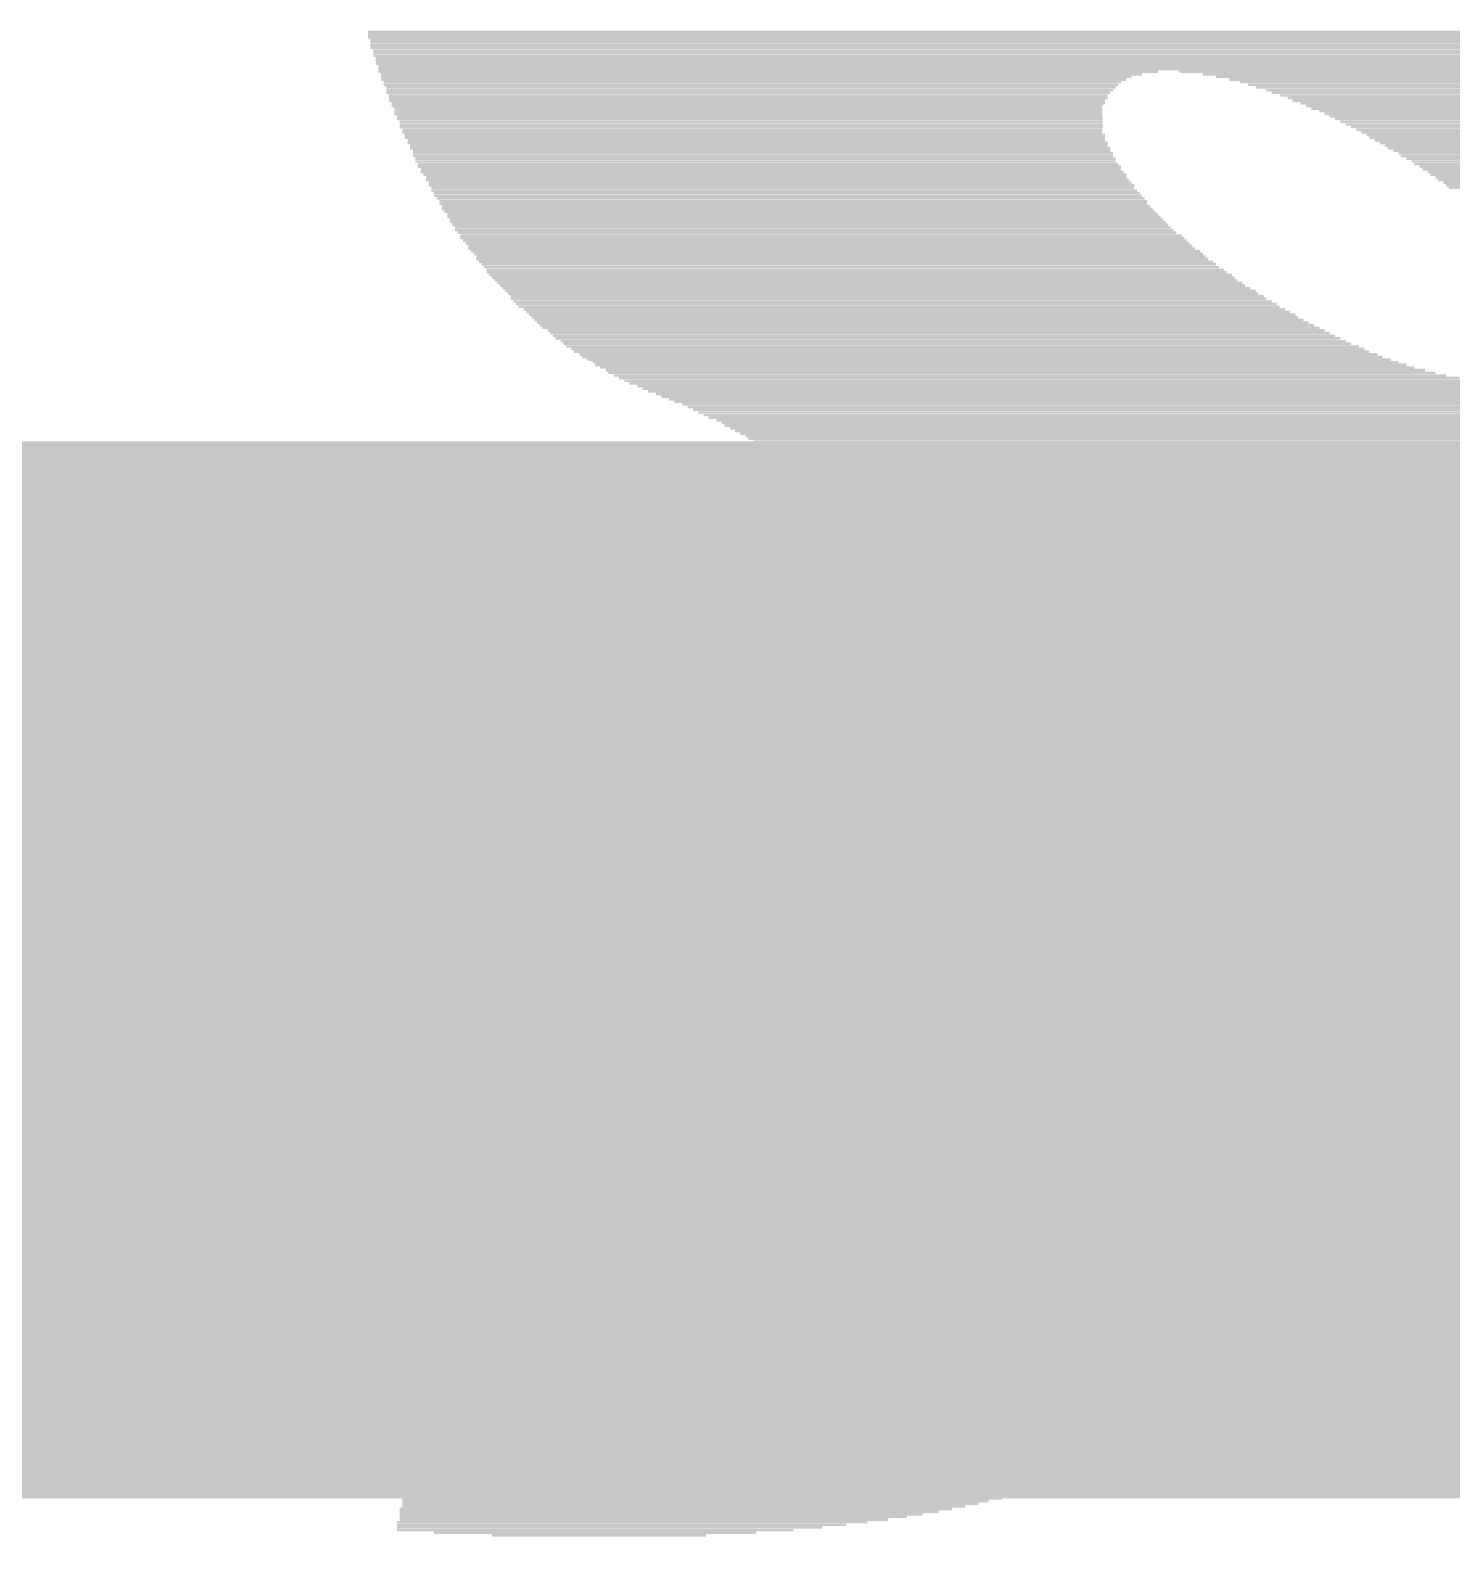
# Model space of a CAD drawing. Extents: x 0 to 86.4, y -0.1 to 54.7.
# Drawn here: x 79.735 to 81.101, y 41.846 to 43.321 of the extents above; entities that cross this region are included whole.
import ezdxf

# ---------------------------------------------------------------- set-up
doc = ezdxf.new("R2010")
doc.units = 0
for name, color, linetype in [('16', 132, 'CONTINUOUS'), ('20', 53, 'CONTINUOUS'), ('21', 40, 'CONTINUOUS')]:
    doc.layers.add(name, color=color, linetype=linetype)

# ---------------------------------------------------------------- blocks, each defined once
blk = doc.blocks.new('RECT')
blk.add_solid([(-0.5, -0.5), (0.5, -0.5), (-0.5, 0.5), (0.5, 0.5)])

msp = doc.modelspace()

# ---------------------------------------------------------------- linework, layer by layer
at = {"layer": '16', "const_width": 1.016}
msp.add_lwpolyline([(22.098, 42.418), (84.582, 42.418)], dxfattribs=at)
at = {"layer": '20', "const_width": 0.127}
msp.add_lwpolyline([(86.36, 41.91, 0.4142), (73.66, 54.61)], format="xyb", dxfattribs=at)

# ---------------------------------------------------------------- block references
at = {"layer": '21'}
for p, xscale, yscale in [((80.7313, 43.3196), 1.3436, 0.0024), ((80.7313, 43.3171), 1.3436, 0.0026), ((80.7313, 43.3145), 1.3436, 0.0024), ((80.7313, 43.312), 1.3386, 0.0026), ((80.7313, 43.3094), 1.3386, 0.0024), ((80.7313, 43.3069), 1.3386, 0.0024), ((80.73, 43.3044), 1.336, 0.0026), ((80.7313, 43.3018), 1.3334, 0.0024), ((80.7313, 43.2993), 1.3334, 0.0026), ((80.7313, 43.2967), 1.3334, 0.0024), ((80.7313, 43.2942), 1.3284, 0.0024), ((80.7313, 43.2917), 1.3284, 0.0026), ((80.7313, 43.2891), 1.3284, 0.0024), ((80.7325, 43.2866), 1.3258, 0.0026), ((80.7325, 43.284), 1.3258, 0.0024), ((80.4442, 43.2815), 0.7492, 0.0024), ((80.4379, 43.279), 0.7314, 0.0026), ((80.4328, 43.2764), 0.7212, 0.0024), ((80.4303, 43.2739), 0.7162, 0.0026), ((80.429, 43.2713), 0.7086, 0.0024), ((81.1161, 43.2815), 0.5536, 0.0024), ((81.1275, 43.279), 0.5308, 0.0026), ((81.1339, 43.2764), 0.5182, 0.0024), ((81.1402, 43.2739), 0.5054, 0.0026), ((81.1453, 43.2713), 0.4952, 0.0024), ((80.4277, 43.2688), 0.706, 0.0024), ((80.4278, 43.2663), 0.701, 0.0026), ((80.4265, 43.2637), 0.6984, 0.0024), ((80.4252, 43.2612), 0.6958, 0.0026), ((80.4252, 43.2586), 0.6908, 0.0024), ((81.1478, 43.2688), 0.485, 0.0024), ((81.1516, 43.2663), 0.4774, 0.0026), ((81.1567, 43.2637), 0.4672, 0.0024), ((81.1593, 43.2612), 0.4622, 0.0026), ((81.1631, 43.2586), 0.4546, 0.0024), ((80.4252, 43.2561), 0.6908, 0.0024), ((80.4239, 43.2536), 0.6882, 0.0026), ((80.4252, 43.251), 0.6858, 0.0024), ((80.4239, 43.2485), 0.6832, 0.0026), ((80.4252, 43.2459), 0.6806, 0.0024), ((80.4252, 43.2434), 0.6806, 0.0024), ((81.1656, 43.2561), 0.4444, 0.0024), ((81.1682, 43.2536), 0.4394, 0.0026), ((81.172, 43.251), 0.4318, 0.0024), ((81.1745, 43.2485), 0.4266, 0.0026), ((81.1771, 43.2459), 0.4216, 0.0024), ((81.1809, 43.2434), 0.414, 0.0024), ((80.4252, 43.2409), 0.6806, 0.0026), ((80.4265, 43.2383), 0.6782, 0.0024), ((80.4265, 43.2358), 0.6782, 0.0026), ((80.4278, 43.2332), 0.6756, 0.0024), ((80.4278, 43.2307), 0.6756, 0.0024), ((80.4278, 43.2282), 0.6756, 0.0026), ((81.1822, 43.2409), 0.4064, 0.0026), ((81.1847, 43.2383), 0.4014, 0.0024), ((81.1872, 43.2358), 0.3962, 0.0026), ((81.1898, 43.2332), 0.3912, 0.0024), ((81.1923, 43.2307), 0.386, 0.0024), ((81.1949, 43.2282), 0.381, 0.0026), ((80.429, 43.2256), 0.673, 0.0024), ((80.429, 43.2231), 0.673, 0.0026), ((80.4315, 43.2205), 0.673, 0.0024), ((80.4315, 43.218), 0.673, 0.0024), ((80.4328, 43.2155), 0.6704, 0.0026), ((80.4341, 43.2129), 0.673, 0.0024), ((81.1974, 43.2256), 0.376, 0.0024), ((81.1999, 43.2231), 0.3708, 0.0026), ((81.2012, 43.2205), 0.3632, 0.0024), ((81.2024, 43.218), 0.3606, 0.0024), ((81.205, 43.2155), 0.3556, 0.0026), ((81.2075, 43.2129), 0.3504, 0.0024), ((80.4354, 43.2104), 0.6706, 0.0026), ((80.4366, 43.2078), 0.673, 0.0024), ((80.4379, 43.2053), 0.6704, 0.0024), ((80.4392, 43.2028), 0.673, 0.0026), ((80.4392, 43.2002), 0.673, 0.0024), ((80.4417, 43.1977), 0.673, 0.0026), ((81.2101, 43.2104), 0.3454, 0.0026), ((81.2113, 43.2078), 0.3428, 0.0024), ((81.2139, 43.2053), 0.3378, 0.0024), ((81.2164, 43.2028), 0.3326, 0.0026), ((81.2177, 43.2002), 0.3302, 0.0024), ((81.2202, 43.1977), 0.325, 0.0026), ((80.4417, 43.1951), 0.673, 0.0024), ((80.4442, 43.1926), 0.673, 0.0024), ((80.4455, 43.1901), 0.6756, 0.0026), ((80.4468, 43.1875), 0.673, 0.0024), ((80.4481, 43.185), 0.6756, 0.0026), ((81.2228, 43.1951), 0.32, 0.0024), ((81.224, 43.1926), 0.3174, 0.0024), ((81.2266, 43.1901), 0.3124, 0.0026), ((81.2266, 43.1875), 0.3074, 0.0024), ((81.2291, 43.185), 0.3022, 0.0026), ((80.4506, 43.1824), 0.6756, 0.0024), ((80.4519, 43.1799), 0.673, 0.0024), ((80.4532, 43.1774), 0.6756, 0.0026), ((80.4557, 43.1748), 0.6756, 0.0024), ((80.457, 43.1723), 0.6782, 0.0026), ((80.4582, 43.1697), 0.6756, 0.0024), ((81.2304, 43.1824), 0.2996, 0.0024), ((81.2329, 43.1799), 0.2946, 0.0024), ((81.2342, 43.1774), 0.292, 0.0026), ((81.2368, 43.1748), 0.287, 0.0024), ((81.238, 43.1723), 0.2844, 0.0026), ((81.2393, 43.1697), 0.282, 0.0024), ((80.4595, 43.1672), 0.6782, 0.0024), ((80.4621, 43.1647), 0.6782, 0.0026), ((80.4633, 43.1621), 0.6806, 0.0024), ((80.4658, 43.1596), 0.6806, 0.0026), ((80.4684, 43.157), 0.6806, 0.0024), ((80.4684, 43.1545), 0.6806, 0.0024), ((80.4709, 43.152), 0.6806, 0.0026), ((80.4722, 43.1494), 0.6832, 0.0024), ((80.4747, 43.1469), 0.6832, 0.0026), ((80.4773, 43.1443), 0.6832, 0.0024), ((80.4786, 43.1418), 0.6858, 0.0024), ((80.4811, 43.1393), 0.6858, 0.0026), ((80.4824, 43.1367), 0.6884, 0.0024), ((80.4849, 43.1342), 0.6882, 0.0026), ((80.4874, 43.1316), 0.6882, 0.0024), ((80.4887, 43.1291), 0.6908, 0.0024), ((80.4912, 43.1266), 0.6908, 0.0026), ((80.4951, 43.124), 0.6934, 0.0024), ((80.4963, 43.1215), 0.6958, 0.0026), ((80.4989, 43.1189), 0.696, 0.0024), ((80.5014, 43.1164), 0.6958, 0.0024), ((80.504, 43.1139), 0.696, 0.0026), ((80.5052, 43.1113), 0.6984, 0.0024), ((80.509, 43.1088), 0.701, 0.0026), ((80.5116, 43.1062), 0.701, 0.0024), ((80.5141, 43.1037), 0.701, 0.0024), ((80.5154, 43.1012), 0.7036, 0.0026), ((80.5192, 43.0986), 0.706, 0.0024), ((80.5217, 43.0961), 0.706, 0.0026), ((80.5243, 43.0935), 0.7062, 0.0024), ((80.5281, 43.091), 0.7086, 0.0024), ((80.5294, 43.0885), 0.7112, 0.0026), ((80.5332, 43.0859), 0.7138, 0.0024), ((80.5357, 43.0834), 0.7136, 0.0026), ((80.5382, 43.0808), 0.7136, 0.0024), ((80.542, 43.0783), 0.7162, 0.0024), ((80.5446, 43.0758), 0.7162, 0.0026), ((80.5484, 43.0732), 0.7188, 0.0024), ((80.5522, 43.0707), 0.7212, 0.0026), ((80.5548, 43.0681), 0.7214, 0.0024), ((80.5585, 43.0656), 0.7238, 0.0024), ((80.5598, 43.0631), 0.7264, 0.0026), ((80.5637, 43.0605), 0.729, 0.0024), ((80.5674, 43.058), 0.7314, 0.0026), ((80.57, 43.0554), 0.7314, 0.0024), ((80.5751, 43.0529), 0.7316, 0.0024), ((80.5789, 43.0504), 0.734, 0.0026), ((80.5827, 43.0478), 0.7366, 0.0024), ((80.5853, 43.0453), 0.7366, 0.0026), ((80.589, 43.0427), 0.739, 0.0024), ((80.5928, 43.0402), 0.7416, 0.0024), ((80.5967, 43.0377), 0.7442, 0.0026), ((80.6005, 43.0351), 0.7468, 0.0024), ((80.6056, 43.0326), 0.7468, 0.0026), ((80.6093, 43.03), 0.7492, 0.0024), ((80.6132, 43.0275), 0.7518, 0.0024), ((80.617, 43.025), 0.7544, 0.0026), ((80.6221, 43.0224), 0.7544, 0.0024), ((80.6259, 43.0199), 0.757, 0.0026), ((80.631, 43.0173), 0.762, 0.0024), ((80.6361, 43.0148), 0.762, 0.0024), ((80.6398, 43.0123), 0.7644, 0.0026), ((80.6462, 43.0097), 0.767, 0.0024), ((80.65, 43.0072), 0.7696, 0.0026), ((80.6564, 43.0046), 0.7722, 0.0024), ((80.6627, 43.0021), 0.7746, 0.0024), ((80.6678, 42.9996), 0.7798, 0.0026), ((80.6741, 42.997), 0.7822, 0.0024), ((80.6818, 42.9945), 0.7874, 0.0026), ((80.6881, 42.9919), 0.795, 0.0024), ((80.6957, 42.9894), 0.8, 0.0024), ((80.7046, 42.9869), 0.8076, 0.0026), ((80.7148, 42.9843), 0.8178, 0.0024), ((81.5784, 42.9818), 2.535, 0.0026), ((81.5835, 42.9792), 2.5298, 0.0024), ((81.5872, 42.9767), 2.5272, 0.0024), ((81.5911, 42.9742), 2.5248, 0.0026), ((81.5961, 42.9716), 2.5196, 0.0024), ((81.6, 42.9691), 2.5172, 0.0026), ((81.605, 42.9665), 2.512, 0.0024), ((81.6088, 42.964), 2.5094, 0.0024), ((81.6139, 42.9615), 2.5044, 0.0026), ((81.6177, 42.9589), 2.5018, 0.0024), ((81.6216, 42.9564), 2.4994, 0.0026), ((81.6241, 42.9538), 2.4942, 0.0024), ((81.6279, 42.9513), 2.4916, 0.0024), ((81.0678, 42.9488), 1.3614, 0.0026), ((81.0539, 42.9462), 1.3182, 0.0024), ((81.045, 42.9437), 1.2904, 0.0026), ((81.0386, 42.9411), 1.2724, 0.0024), ((81.0336, 42.9386), 1.2522, 0.0024), ((81.031, 42.9361), 1.237, 0.0026), ((81.0285, 42.9335), 1.2218, 0.0024), ((81.0259, 42.931), 1.2064, 0.0026), ((81.0234, 42.9284), 1.1964, 0.0024), ((81.0208, 42.9259), 1.181, 0.0024), ((81.0208, 42.9234), 1.1708, 0.0026), ((81.0183, 42.9208), 1.1608, 0.0024), ((81.017, 42.9183), 1.148, 0.0026), ((81.0158, 42.9157), 1.1404, 0.0024), ((81.0157, 42.9132), 1.1302, 0.0024), ((81.0145, 42.9107), 1.1226, 0.0026), ((81.0132, 42.9081), 1.115, 0.0024), ((81.0132, 42.9056), 1.1048, 0.0026), ((81.0119, 42.903), 1.0972, 0.0024), ((81.012, 42.9005), 1.0922, 0.0024), ((81.0107, 42.898), 1.0846, 0.0026), ((81.0107, 42.8954), 1.0794, 0.0024), ((81.0119, 42.8929), 1.0718, 0.0026), ((81.012, 42.8903), 1.0668, 0.0024), ((81.0119, 42.8878), 1.0616, 0.0024), ((81.012, 42.8853), 1.0566, 0.0026), ((81.0107, 42.8827), 1.054, 0.0024), ((81.0107, 42.8802), 1.049, 0.0026), ((81.0119, 42.8776), 1.0464, 0.0024), ((81.012, 42.8751), 1.0414, 0.0024), ((81.0119, 42.8726), 1.0362, 0.0026), ((81.0132, 42.87), 1.0336, 0.0024), ((81.0132, 42.8675), 1.0336, 0.0026), ((81.0132, 42.8649), 1.0286, 0.0024), ((81.0145, 42.8624), 1.0262, 0.0024), ((81.0145, 42.8599), 1.0262, 0.0026), ((81.0158, 42.8573), 1.0236, 0.0024), ((81.0158, 42.8548), 1.0236, 0.0026), ((81.017, 42.8522), 1.021, 0.0024), ((81.017, 42.8497), 1.021, 0.0024), ((81.0183, 42.8472), 1.0184, 0.0026), ((81.0196, 42.8446), 1.021, 0.0024), ((81.0208, 42.8421), 1.0184, 0.0026), ((81.0208, 42.8395), 1.0184, 0.0024), ((81.0221, 42.837), 1.021, 0.0024), ((81.0246, 42.8345), 1.021, 0.0026), ((81.0246, 42.8319), 1.021, 0.0024), ((81.0259, 42.8294), 1.0236, 0.0026), ((81.0272, 42.8268), 1.0262, 0.0024), ((81.0297, 42.8243), 1.026, 0.0024), ((81.031, 42.8218), 1.0286, 0.0026), ((81.0323, 42.8192), 1.0312, 0.0024), ((81.0336, 42.8167), 1.0338, 0.0026), ((81.0361, 42.8141), 1.0388, 0.0024), ((81.0374, 42.8116), 1.0414, 0.0024), ((81.0399, 42.8091), 1.0464, 0.0026), ((81.0412, 42.8065), 1.049, 0.0024), ((81.0437, 42.804), 1.054, 0.0026), ((81.0463, 42.8014), 1.0592, 0.0024), ((81.05, 42.7964), 1.0718, 0.0026), ((81.0538, 42.7938), 1.0794, 0.0024), ((81.0564, 42.7913), 1.0846, 0.0026), ((81.0602, 42.7887), 1.0922, 0.0024), ((81.064, 42.7862), 1.0998, 0.0024), ((81.0488, 42.7989), 1.0642, 0.0024), ((81.0806, 42.776), 1.143, 0.0024), ((81.0869, 42.7735), 1.1556, 0.0024), ((81.0933, 42.771), 1.1684, 0.0026), ((81.0666, 42.7837), 1.11, 0.0026), ((81.0716, 42.7811), 1.12, 0.0024), ((81.0767, 42.7786), 1.1302, 0.0026), ((80.8037, 42.7583), 0.6046, 0.0026), ((80.8011, 42.7557), 0.5994, 0.0024), ((80.8113, 42.7633), 0.6146, 0.0024), ((80.8088, 42.7608), 0.6096, 0.0024), ((80.8227, 42.7684), 0.6324, 0.0024), ((80.8176, 42.7659), 0.6222, 0.0026), ((80.7834, 42.743), 0.5842, 0.0024), ((80.7808, 42.7405), 0.579, 0.0026), ((80.7859, 42.7456), 0.5842, 0.0026), ((80.7923, 42.7506), 0.5918, 0.0024), ((80.7897, 42.7481), 0.5866, 0.0024), ((80.7961, 42.7532), 0.5944, 0.0026), ((80.7643, 42.7278), 0.5664, 0.0026), ((80.7681, 42.7303), 0.5688, 0.0024), ((80.7732, 42.7354), 0.574, 0.0024), ((80.7719, 42.7329), 0.5714, 0.0026), ((80.777, 42.7379), 0.5766, 0.0024), ((80.7478, 42.7125), 0.5588, 0.0024), ((80.7504, 42.7151), 0.5588, 0.0026), ((80.7529, 42.7176), 0.5588, 0.0024), ((80.7579, 42.7227), 0.5638, 0.0024), ((80.7567, 42.7202), 0.5614, 0.0026), ((80.7618, 42.7252), 0.5664, 0.0024), ((80.73, 42.6973), 0.5536, 0.0024), ((80.7325, 42.6998), 0.5536, 0.0024), ((80.7351, 42.7024), 0.5536, 0.0026), ((80.7376, 42.7049), 0.5536, 0.0024), ((80.7414, 42.7075), 0.5562, 0.0026), ((80.744, 42.71), 0.5562, 0.0024), ((80.7122, 42.6821), 0.5486, 0.0026), ((80.7161, 42.6846), 0.5512, 0.0024), ((80.7186, 42.6871), 0.5512, 0.0024), ((80.7211, 42.6897), 0.551, 0.0026), ((80.7237, 42.6922), 0.5512, 0.0024), ((80.7262, 42.6948), 0.5512, 0.0026), ((80.6944, 42.6668), 0.5536, 0.0024), ((80.6983, 42.6694), 0.5512, 0.0026), ((80.7008, 42.6719), 0.5512, 0.0024), ((80.7034, 42.6744), 0.5512, 0.0024), ((80.7059, 42.677), 0.5512, 0.0026), ((80.7084, 42.6795), 0.551, 0.0024), ((80.6805, 42.6541), 0.5562, 0.0024), ((80.683, 42.6567), 0.5562, 0.0026), ((80.6868, 42.6592), 0.5536, 0.0024), ((80.6894, 42.6617), 0.5538, 0.0024), ((80.6919, 42.6643), 0.5536, 0.0026), ((80.664, 42.6389), 0.5588, 0.0026), ((80.6665, 42.6414), 0.5588, 0.0024), ((80.6703, 42.644), 0.5562, 0.0026), ((80.6729, 42.6465), 0.5562, 0.0024), ((80.6754, 42.649), 0.5562, 0.0024), ((80.6779, 42.6516), 0.5562, 0.0026), ((80.6488, 42.6236), 0.5588, 0.0024), ((80.6513, 42.6262), 0.5588, 0.0026), ((80.6538, 42.6287), 0.5588, 0.0024), ((80.6564, 42.6313), 0.5588, 0.0026), ((80.6589, 42.6338), 0.5588, 0.0024), ((80.6615, 42.6363), 0.5588, 0.0024), ((80.6348, 42.6084), 0.5614, 0.0024), ((80.6373, 42.6109), 0.5612, 0.0024), ((80.6386, 42.6135), 0.5588, 0.0026), ((80.6411, 42.616), 0.5588, 0.0024), ((80.6437, 42.6186), 0.5588, 0.0026), ((80.6462, 42.6211), 0.5588, 0.0024), ((80.6208, 42.5932), 0.5638, 0.0026), ((80.6221, 42.5957), 0.5614, 0.0024), ((80.6246, 42.5982), 0.5612, 0.0024), ((80.6271, 42.6008), 0.5612, 0.0026), ((80.6297, 42.6033), 0.5614, 0.0024), ((80.6322, 42.6059), 0.5612, 0.0026), ((80.6094, 42.5805), 0.5664, 0.0026), ((80.6106, 42.583), 0.5638, 0.0024), ((80.6132, 42.5855), 0.5638, 0.0024), ((80.6157, 42.5881), 0.5638, 0.0026), ((80.6182, 42.5906), 0.5638, 0.0024), ((80.5967, 42.5652), 0.5664, 0.0024), ((80.5992, 42.5678), 0.5664, 0.0026), ((80.6018, 42.5728), 0.5664, 0.0024), ((80.6018, 42.5703), 0.5664, 0.0024), ((80.6043, 42.5754), 0.5664, 0.0026), ((80.6068, 42.5779), 0.5664, 0.0024), ((80.5852, 42.55), 0.5688, 0.0026), ((80.5878, 42.5551), 0.569, 0.0026), ((80.5878, 42.5525), 0.569, 0.0024), ((80.5903, 42.5576), 0.5688, 0.0024), ((80.5929, 42.5601), 0.569, 0.0024), ((80.5941, 42.5627), 0.5664, 0.0026), ((80.5738, 42.5347), 0.5714, 0.0024), ((80.5763, 42.5373), 0.5714, 0.0026), ((80.5789, 42.5424), 0.5714, 0.0026), ((80.5789, 42.5398), 0.5714, 0.0024), ((80.5814, 42.5449), 0.5714, 0.0024), ((80.5827, 42.5474), 0.569, 0.0024), ((81.2393, 42.5347), 0.282, 0.0024), ((80.5649, 42.522), 0.574, 0.0024), ((80.5649, 42.5195), 0.574, 0.0024), ((80.5675, 42.5246), 0.574, 0.0026), ((80.57, 42.5271), 0.574, 0.0024), ((80.5725, 42.5322), 0.574, 0.0024), ((80.5712, 42.5297), 0.5714, 0.0026), ((81.2329, 42.5195), 0.2996, 0.0024), ((81.2342, 42.522), 0.2972, 0.0024), ((81.2342, 42.5246), 0.292, 0.0026), ((81.2355, 42.5271), 0.2896, 0.0024), ((81.2368, 42.5297), 0.287, 0.0026), ((81.238, 42.5322), 0.2844, 0.0024), ((80.5547, 42.5043), 0.579, 0.0026), ((80.556, 42.5068), 0.5764, 0.0024), ((80.5586, 42.5119), 0.5766, 0.0026), ((80.5586, 42.5093), 0.5766, 0.0024), ((80.5611, 42.5144), 0.5766, 0.0024), ((80.5624, 42.517), 0.574, 0.0026), ((81.2253, 42.5043), 0.3148, 0.0026), ((81.2266, 42.5068), 0.3124, 0.0024), ((81.2278, 42.5093), 0.3098, 0.0024), ((81.2291, 42.5119), 0.3072, 0.0026), ((81.2304, 42.5144), 0.3048, 0.0024), ((81.2317, 42.517), 0.3022, 0.0026), ((80.5484, 42.4916), 0.5816, 0.0026), ((80.5509, 42.4966), 0.5816, 0.0024), ((80.5497, 42.4941), 0.5792, 0.0024), ((80.5522, 42.4992), 0.579, 0.0026), ((80.5535, 42.5017), 0.5766, 0.0024), ((81.2203, 42.4916), 0.3302, 0.0026), ((81.2215, 42.4941), 0.3276, 0.0024), ((81.2215, 42.4966), 0.3226, 0.0024), ((81.2228, 42.4992), 0.32, 0.0026), ((81.224, 42.5017), 0.3174, 0.0024), ((80.5395, 42.4763), 0.5842, 0.0024), ((80.5421, 42.4814), 0.5842, 0.0024), ((80.5421, 42.4789), 0.5842, 0.0026), ((80.5433, 42.4839), 0.5816, 0.0024), ((80.5459, 42.489), 0.5816, 0.0024), ((80.5459, 42.4865), 0.5816, 0.0026), ((81.2126, 42.4763), 0.3504, 0.0024), ((81.2126, 42.4789), 0.3454, 0.0026), ((81.2139, 42.4814), 0.3428, 0.0024), ((81.2152, 42.4839), 0.3404, 0.0024), ((81.2164, 42.4865), 0.3378, 0.0026), ((81.219, 42.489), 0.3328, 0.0024), ((80.5319, 42.4611), 0.5892, 0.0026), ((80.5344, 42.4636), 0.5892, 0.0024), ((80.5357, 42.4687), 0.5866, 0.0024), ((80.5357, 42.4662), 0.5866, 0.0026), ((80.5382, 42.4738), 0.5866, 0.0026), ((80.5382, 42.4712), 0.5866, 0.0024), ((81.205, 42.4611), 0.3708, 0.0026), ((81.205, 42.4636), 0.3658, 0.0024), ((81.2063, 42.4662), 0.3632, 0.0026), ((81.2075, 42.4687), 0.3606, 0.0024), ((81.2101, 42.4712), 0.3556, 0.0024), ((81.2113, 42.4738), 0.353, 0.0026), ((80.5268, 42.4458), 0.5942, 0.0024), ((80.5294, 42.4509), 0.5944, 0.0024), ((80.5281, 42.4484), 0.5918, 0.0026), ((80.5306, 42.456), 0.5918, 0.0024), ((80.5306, 42.4535), 0.5918, 0.0026), ((80.5319, 42.4585), 0.5892, 0.0024), ((81.1961, 42.4458), 0.3936, 0.0024), ((81.1974, 42.4484), 0.3912, 0.0026), ((81.1974, 42.4509), 0.386, 0.0024), ((81.1999, 42.4535), 0.381, 0.0026), ((81.2012, 42.456), 0.3784, 0.0024), ((81.2024, 42.4585), 0.3758, 0.0024), ((80.523, 42.4331), 0.602, 0.0024), ((80.523, 42.4306), 0.602, 0.0024), ((80.5243, 42.4382), 0.5994, 0.0024), ((80.5243, 42.4357), 0.5994, 0.0026), ((80.5255, 42.4433), 0.5968, 0.0024), ((80.5255, 42.4408), 0.5968, 0.0026), ((81.1859, 42.4306), 0.419, 0.0024), ((81.1872, 42.4331), 0.4164, 0.0024), ((81.1897, 42.4357), 0.4114, 0.0026), ((81.191, 42.4382), 0.4088, 0.0024), ((81.1923, 42.4408), 0.4012, 0.0026), ((81.1936, 42.4433), 0.3988, 0.0024), ((80.5205, 42.4179), 0.6122, 0.0024), ((80.5218, 42.423), 0.6096, 0.0026), ((80.5218, 42.4204), 0.6096, 0.0024), ((80.5217, 42.4281), 0.6044, 0.0026), ((80.5217, 42.4255), 0.6044, 0.0024), ((81.1758, 42.4179), 0.4444, 0.0024), ((81.1783, 42.4204), 0.4394, 0.0024), ((81.1809, 42.423), 0.4344, 0.0026), ((81.1822, 42.4255), 0.4318, 0.0024), ((81.1834, 42.4281), 0.4242, 0.0026), ((80.5217, 42.4027), 0.6298, 0.0026), ((80.5204, 42.4077), 0.6222, 0.0024), ((80.5217, 42.4052), 0.6248, 0.0024), ((80.5205, 42.4128), 0.6172, 0.0024), ((80.5217, 42.4103), 0.6196, 0.0026), ((80.5217, 42.4154), 0.6146, 0.0026), ((81.1618, 42.4027), 0.4826, 0.0026), ((81.1656, 42.4052), 0.4748, 0.0024), ((81.1681, 42.4077), 0.4698, 0.0024), ((81.1694, 42.4103), 0.4622, 0.0026), ((81.172, 42.4128), 0.4572, 0.0024), ((81.1745, 42.4154), 0.452, 0.0026), ((80.8037, 42.3874), 1.209, 0.0024), ((80.5281, 42.3925), 0.6528, 0.0024), ((80.8049, 42.39), 1.2064, 0.0026), ((80.5243, 42.3976), 0.64, 0.0026), ((80.5256, 42.395), 0.6426, 0.0024), ((80.523, 42.4001), 0.6324, 0.0024), ((81.1479, 42.3925), 0.5156, 0.0024), ((81.1529, 42.395), 0.5054, 0.0024), ((81.1567, 42.3976), 0.4978, 0.0026), ((81.1593, 42.4001), 0.4876, 0.0024), ((80.8024, 42.3747), 1.2166, 0.0024), ((80.8037, 42.3722), 1.2192, 0.0026), ((80.8037, 42.3798), 1.2142, 0.0024), ((80.8037, 42.3773), 1.2142, 0.0026), ((80.8037, 42.3849), 1.209, 0.0026), ((80.8037, 42.3823), 1.209, 0.0024), ((80.8024, 42.3569), 1.2318, 0.0024), ((80.8024, 42.362), 1.2268, 0.0024), ((80.8024, 42.3595), 1.2268, 0.0026), ((80.8024, 42.3696), 1.2216, 0.0024), ((80.8024, 42.3671), 1.2216, 0.0024), ((80.8037, 42.3646), 1.2242, 0.0026), ((80.8011, 42.3442), 1.2394, 0.0024), ((80.8024, 42.3493), 1.237, 0.0024), ((80.8024, 42.3468), 1.237, 0.0026), ((80.8024, 42.3544), 1.2318, 0.0024), ((80.8024, 42.3519), 1.2318, 0.0026), ((80.8024, 42.329), 1.2522, 0.0024), ((80.8024, 42.3366), 1.247, 0.0024), ((80.8024, 42.3341), 1.247, 0.0026), ((80.8024, 42.3315), 1.247, 0.0024), ((80.8024, 42.3417), 1.242, 0.0024), ((80.8024, 42.3392), 1.242, 0.0026), ((80.8024, 42.3138), 1.2624, 0.0026), ((80.8024, 42.3214), 1.2572, 0.0026), ((80.8024, 42.3188), 1.2572, 0.0024), ((80.8037, 42.3163), 1.2598, 0.0024), ((80.8024, 42.3265), 1.2522, 0.0026), ((80.8037, 42.3239), 1.2548, 0.0024), ((80.8037, 42.2985), 1.275, 0.0024), ((80.8037, 42.3061), 1.27, 0.0024), ((80.8037, 42.3036), 1.27, 0.0024), ((80.8049, 42.3011), 1.2724, 0.0026), ((80.8037, 42.3112), 1.265, 0.0024), ((80.8037, 42.3087), 1.265, 0.0026), ((80.8049, 42.2909), 1.2826, 0.0024), ((80.8049, 42.2884), 1.2826, 0.0026), ((80.8062, 42.2858), 1.2852, 0.0024), ((80.8062, 42.2833), 1.2852, 0.0026), ((80.805, 42.296), 1.2776, 0.0026), ((80.805, 42.2934), 1.2776, 0.0024), ((80.8062, 42.2731), 1.2954, 0.0024), ((80.8075, 42.2706), 1.298, 0.0026), ((80.8062, 42.2807), 1.2902, 0.0024), ((80.8062, 42.2782), 1.2902, 0.0024), ((80.8075, 42.2757), 1.2928, 0.0026), ((80.8088, 42.263), 1.3056, 0.0026), ((80.6525, 42.2604), 0.993, 0.0024), ((80.6525, 42.2579), 0.993, 0.0026), ((80.6525, 42.2553), 0.993, 0.0024), ((80.8075, 42.268), 1.298, 0.0024), ((80.8087, 42.2655), 1.3004, 0.0024), ((80.6462, 42.2426), 0.9906, 0.0024), ((80.6462, 42.2401), 0.9906, 0.0024), ((80.65, 42.2528), 0.993, 0.0024), ((80.65, 42.2503), 0.993, 0.0026), ((80.6488, 42.2477), 0.9906, 0.0024), ((80.6488, 42.2452), 0.9906, 0.0026), ((80.6424, 42.2325), 0.988, 0.0026), ((80.6411, 42.2299), 0.9854, 0.0024), ((80.6399, 42.2274), 0.983, 0.0024), ((80.6399, 42.2249), 0.983, 0.0026), ((80.6449, 42.2376), 0.988, 0.0026), ((80.6436, 42.235), 0.9854, 0.0024), ((80.636, 42.2198), 0.9804, 0.0026), ((80.6347, 42.2172), 0.9778, 0.0024), ((80.6347, 42.2147), 0.9778, 0.0024), ((80.6335, 42.2122), 0.9754, 0.0026), ((80.6322, 42.2096), 0.9728, 0.0024), ((80.6386, 42.2223), 0.9804, 0.0024), ((80.6297, 42.2071), 0.9728, 0.0026), ((80.6284, 42.2045), 0.9702, 0.0024), ((80.6284, 42.202), 0.9702, 0.0024), ((80.6271, 42.1995), 0.9676, 0.0026), ((80.6259, 42.1969), 0.9652, 0.0024), ((80.6234, 42.1944), 0.9652, 0.0026), ((80.6221, 42.1918), 0.9626, 0.0024), ((80.6208, 42.1893), 0.96, 0.0024), ((80.6195, 42.1868), 0.9574, 0.0026), ((80.6183, 42.1842), 0.955, 0.0024), ((80.617, 42.1817), 0.9524, 0.0026), ((80.6157, 42.1791), 0.955, 0.0024), ((80.6144, 42.1766), 0.9524, 0.0024), ((80.6132, 42.1741), 0.95, 0.0026), ((80.6119, 42.1715), 0.9474, 0.0024), ((80.6106, 42.169), 0.9448, 0.0026), ((80.6094, 42.1664), 0.9424, 0.0024), ((80.5992, 42.1512), 0.9322, 0.0024), ((80.6068, 42.1639), 0.9422, 0.0024), ((80.6056, 42.1614), 0.9398, 0.0026), ((80.6043, 42.1588), 0.9372, 0.0024), ((80.603, 42.1563), 0.9346, 0.0026), ((80.6018, 42.1537), 0.9322, 0.0024), ((80.5903, 42.136), 0.9194, 0.0026), ((80.5979, 42.1487), 0.9296, 0.0026), ((80.5966, 42.1461), 0.927, 0.0024), ((80.5954, 42.1436), 0.9246, 0.0026), ((80.5941, 42.141), 0.922, 0.0024), ((80.5928, 42.1385), 0.9194, 0.0024), ((80.589, 42.1334), 0.9168, 0.0024), ((80.5878, 42.1309), 0.9144, 0.0026), ((80.5865, 42.1283), 0.9118, 0.0024), ((80.5852, 42.1258), 0.9092, 0.0024), ((80.5827, 42.1233), 0.9042, 0.0026), ((80.5802, 42.1207), 0.9042, 0.0024), ((80.5789, 42.1182), 0.9016, 0.0026), ((80.5776, 42.1156), 0.899, 0.0024), ((80.5764, 42.1131), 0.8966, 0.0024), ((80.5751, 42.1106), 0.894, 0.0026), ((80.5738, 42.108), 0.8914, 0.0024), ((80.5713, 42.1055), 0.8916, 0.0026), ((80.57, 42.1029), 0.889, 0.0024), ((80.5687, 42.1004), 0.8864, 0.0024), ((80.5674, 42.0979), 0.8838, 0.0026), ((80.5662, 42.0953), 0.8814, 0.0024), ((80.5636, 42.0928), 0.8762, 0.0026), ((80.5611, 42.0902), 0.8762, 0.0024), ((80.5598, 42.0877), 0.8736, 0.0024), ((80.5586, 42.0852), 0.8712, 0.0026), ((80.5573, 42.0826), 0.8686, 0.0024), ((80.556, 42.0801), 0.866, 0.0026), ((80.5548, 42.0775), 0.8636, 0.0024), ((80.5433, 42.0623), 0.8508, 0.0024), ((80.5522, 42.075), 0.8636, 0.0024), ((80.5509, 42.0725), 0.861, 0.0026), ((80.5484, 42.0699), 0.856, 0.0024), ((80.5471, 42.0674), 0.8534, 0.0026), ((80.5458, 42.0648), 0.8508, 0.0024), ((80.5421, 42.0598), 0.8484, 0.0026), ((80.5408, 42.0572), 0.8458, 0.0024), ((80.5395, 42.0547), 0.8432, 0.0026), ((80.537, 42.0521), 0.8382, 0.0024), ((80.5357, 42.0496), 0.8356, 0.0024), ((80.5332, 42.0471), 0.8356, 0.0026), ((80.5319, 42.0445), 0.833, 0.0024), ((80.5306, 42.042), 0.8304, 0.0026), ((80.5294, 42.0394), 0.828, 0.0024), ((80.5281, 42.0369), 0.8254, 0.0024), ((80.5256, 42.0344), 0.8204, 0.0026), ((80.523, 42.0318), 0.8204, 0.0024), ((80.5217, 42.0293), 0.8178, 0.0026), ((80.5205, 42.0267), 0.8154, 0.0024), ((80.5192, 42.0242), 0.8128, 0.0024), ((80.5166, 42.0217), 0.8076, 0.0026), ((80.5154, 42.0191), 0.8052, 0.0024), ((80.5129, 42.0166), 0.8052, 0.0026), ((80.5103, 42.014), 0.8, 0.0024), ((80.509, 42.0115), 0.7974, 0.0024), ((80.5078, 42.009), 0.795, 0.0026), ((80.5052, 42.0064), 0.7898, 0.0024), ((80.504, 42.0039), 0.7874, 0.0026), ((80.4887, 41.9886), 0.767, 0.0024), ((80.5001, 42.0013), 0.7848, 0.0024), ((80.4989, 41.9988), 0.7824, 0.0024), ((80.4963, 41.9963), 0.7772, 0.0026), ((80.495, 41.9937), 0.7746, 0.0024), ((80.4925, 41.9912), 0.7696, 0.0026), ((80.4874, 41.9861), 0.7644, 0.0024), ((80.4849, 41.9836), 0.7594, 0.0026), ((80.4824, 41.981), 0.7544, 0.0024), ((80.4798, 41.9785), 0.7492, 0.0026), ((80.4773, 41.9759), 0.7442, 0.0024), ((80.4748, 41.9734), 0.7442, 0.0024), ((80.4722, 41.9709), 0.739, 0.0026), ((80.4697, 41.9683), 0.734, 0.0024), ((80.4671, 41.9658), 0.7288, 0.0026), ((80.4646, 41.9632), 0.7238, 0.0024), ((80.4608, 41.9607), 0.7162, 0.0024), ((80.457, 41.9582), 0.7138, 0.0026), ((80.4544, 41.9556), 0.7086, 0.0024), ((80.4519, 41.9531), 0.7036, 0.0026), ((80.4481, 41.9505), 0.696, 0.0024), ((80.4455, 41.948), 0.6908, 0.0024), ((80.4417, 41.9455), 0.6832, 0.0026), ((80.4188, 41.9302), 0.6476, 0.0024), ((80.4379, 41.9429), 0.6806, 0.0024), ((80.4341, 41.9404), 0.673, 0.0026), ((80.4303, 41.9378), 0.6654, 0.0024), ((80.4265, 41.9353), 0.6578, 0.0024), ((80.424, 41.9328), 0.6528, 0.0026), ((80.3909, 41.915), 0.5968, 0.0026), ((80.4138, 41.9277), 0.6376, 0.0026), ((80.41, 41.9251), 0.63, 0.0024), ((80.4061, 41.9226), 0.6222, 0.0024), ((80.4011, 41.9201), 0.6122, 0.0026), ((80.3973, 41.9175), 0.6046, 0.0024), ((80.3858, 41.9124), 0.5866, 0.0024), ((80.3808, 41.9099), 0.5766, 0.0024), ((80.3744, 41.9074), 0.5638, 0.0026), ((80.3693, 41.9048), 0.5536, 0.0024), ((80.363, 41.9023), 0.541, 0.0026), ((80.3134, 41.887), 0.452, 0.0024), ((80.3554, 41.8997), 0.5308, 0.0024), ((80.349, 41.8972), 0.518, 0.0024), ((80.3414, 41.8947), 0.5028, 0.0026), ((80.3338, 41.8921), 0.4876, 0.0024), ((80.3249, 41.8896), 0.4698, 0.0026), ((80.3033, 41.8845), 0.4318, 0.0024), ((80.2919, 41.882), 0.409, 0.0026), ((80.2779, 41.8794), 0.381, 0.0024), ((80.2779, 41.8769), 0.3098, 0.0026), ((80.2817, 41.8743), 0.2056, 0.0024)]:
    msp.add_blockref('RECT', p, dxfattribs=dict(at, xscale=xscale, yscale=yscale))

doc.saveas('drawing.dxf')
